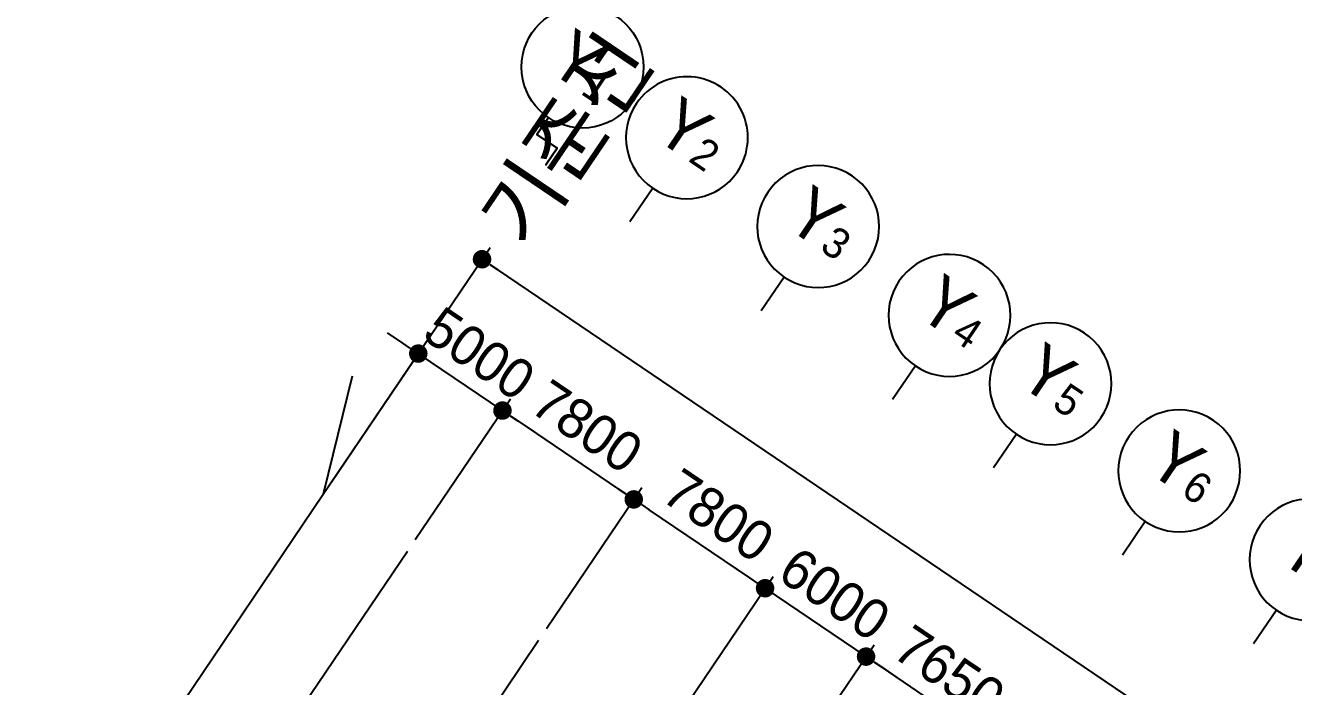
# Model space of a CAD drawing. Header units: millimetres. Extents: x -21000 to 567700, y 435000 to 850800.
# Drawn here: x 85541 to 147949, y 770476 to 802994 of the extents above; entities that cross this region are included whole.
import ezdxf
from ezdxf.xclip import XClip

# ---------------------------------------------------------------- set-up
doc = ezdxf.new("R2010")
doc.units = ezdxf.units.MM
doc.header["$LTSCALE"] = 700
doc.header["$XCLIPFRAME"] = 2
doc.linetypes.add('AB_Pbase$0$주차장기둥$0$CEN', pattern=[62, 60, -1, 0, -1])
doc.layers.get('0').update_dxf_attribs({"color": 2})
doc.layers.get('Defpoints').update_dxf_attribs({"color": 171})
for name, color, linetype in [('AB_Pbase$0$주차장기둥$0$CEN_P', 244, 'AB_Pbase$0$주차장기둥$0$CEN'), ('p_구조전체평면도중심선$0$AXIS', 7, 'Continuous'), ('p_구조전체평면도중심선$0$DIM', 7, 'Continuous'), ('p_구조전체평면도중심선$0$SDIM', 4, 'Continuous')]:
    doc.layers.add(name, color=color, linetype=linetype)
doc.layers.add('AB_Pbase$0$주차장기둥$0$DEFPOINT', color=247, linetype='Continuous', plot=False)
doc.styles.add('AB_Pbase$0$주차장기둥$0$돋움', font='')
doc.styles.add('p_구조전체평면도중심선$0$도면기준$0$울릉도L', font='')
doc.styles.add('p_구조전체평면도중심선$0$돋움', font='')
doc.styles.add('p_구조전체평면도중심선$0$돋음', font='')
doc.styles.get('AB_Pbase$0$주차장기둥$0$돋움').set_extended_font_data('Dotum')
doc.styles.get('p_구조전체평면도중심선$0$도면기준$0$울릉도L').set_extended_font_data('Dotum')
doc.styles.get('p_구조전체평면도중심선$0$돋움').set_extended_font_data('Dotum')
doc.styles.get('p_구조전체평면도중심선$0$돋음').set_extended_font_data('Dotum')
doc.dimstyles.new('p_구조전체평면도중심선$0$ADIM', dxfattribs={"dimscale": 700, "dimtxt": 3, "dimasz": 1.5, "dimexe": 1, "dimexo": 1, "dimgap": 1, "dimtad": 1, "dimdec": 0, "dimdsep": 46, "dimtxsty": 'p_구조전체평면도중심선$0$돋움', "dimblk1": 'p_구조전체평면도중심선$0$DOT', "dimblk2": 'p_구조전체평면도중심선$0$DOT', "dimsah": 1, "dimcen": 1, "dimdle": 1.5, "dimclrd": 7, "dimclre": 7, "dimclrt": 3, "dimadec": 0, "dimazin": 0, "dimtfac": 1, "dimtdec": 0, "dimtix": 1, "dimtmove": 2, "dimatfit": 3, "dimldrblk": 'p_구조전체평면도중심선$0$_Dot', "dimfxl": 1, "dimtvp": 1, "dimtolj": 1, "dimtzin": 0, "dimarcsym": 0})

# ---------------------------------------------------------------- blocks, each defined once
blk = doc.blocks.new('AB_Pbase$0$주차장기둥$0$cen 1bl 지하')
at = {"layer": 'AB_Pbase$0$주차장기둥$0$CEN_P', "color": 5}
for p, q in [((10740, -9209), (21290, 109668)), ((15721, -9651), (26270, 109226)), ((23490, -10340), (34040, 108536))]:
    blk.add_line(p, q, dxfattribs=at)
at = {"layer": 'AB_Pbase$0$주차장기둥$0$DEFPOINT'}
blk.add_lwpolyline([(19722, 115448), (21290, 109668), (22580, 124209)], dxfattribs=at)
at = {"layer": 'AB_Pbase$0$주차장기둥$0$DEFPOINT', "style": 'AB_Pbase$0$주차장기둥$0$돋움'}
blk.add_text('기준선', height=3000, rotation=84.92863, dxfattribs=at).set_placement((24266, 124972))
blk = doc.blocks.new('AB_Pbase$0$주차장기둥')
at = {"rotation": 1.99999810188403}
blk.add_blockref('AB_Pbase$0$주차장기둥$0$cen 1bl 지하', (-253926, 27514), dxfattribs=at)
blk = doc.blocks.new('AB_Pbase')
at = {"rotation": 329.0000000345588}
blk.add_blockref('AB_Pbase$0$주차장기둥', (231893, 539971), dxfattribs=at)
blk = doc.blocks.new('p_구조전체평면도중심선$0$DOT')
at = {"layer": 'p_구조전체평면도중심선$0$SDIM', "color": 0, "linetype": 'ByBlock'}
blk.add_line((-0.5, 0), (-1, 0), dxfattribs=at)
at = {"layer": 'p_구조전체평면도중심선$0$SDIM', "color": 0, "linetype": 'ByBlock', "const_width": 0.5}
blk.add_lwpolyline([(-0.25, 0, 1), (0.25, 0, 1)], format="xyb", close=True, dxfattribs=at)
blk = doc.blocks.new('*D112')
at = {"layer": 'Defpoints', "color": 0, "transparency": 16777216}
for p in [(87072, 85346), (75930, 82795), (82391, 78425)]:
    blk.add_point(p, dxfattribs=at)
at = {"layer": 'p_구조전체평면도중심선$0$DIM', "color": 7, "lineweight": -2, "transparency": 16777216}
for p, q in [((76322, 83375), (81003, 90295)), ((81365, 89205), (86318, 85855)), ((82784, 79005), (87464, 85925))]:
    blk.add_line(p, q, dxfattribs=at)
at = {"layer": 'p_구조전체평면도중심선$0$DIM', "color": 7, "lineweight": -2, "transparency": 16777216, "xscale": 910, "yscale": 910, "zscale": 910}
for p, rotation in [((80611, 89715), 145.9286298534432), ((87072, 85346), 325.9286298534432)]:
    blk.add_blockref('p_구조전체평면도중심선$0$DOT', p, dxfattribs=dict(at, rotation=rotation))
at = {"layer": 'p_구조전체평면도중심선$0$DIM', "color": 3, "transparency": 16777216, "insert": (84783, 88923), "char_height": 1960, "attachment_point": 5, "rotation": 325.92863, "style": 'p_구조전체평면도중심선$0$도면기준$0$울릉도L'}
blk.add_mtext('\\A1;7800', dxfattribs=at)
blk = doc.blocks.new('p_구조전체평면도중심선$0$_Dot')
at = {"color": 0, "linetype": 'ByBlock', "lineweight": -2}
blk.add_line((-0.5, 0), (-1, 0), dxfattribs=at)
at = {"color": 0, "linetype": 'ByBlock', "const_width": 0.5}
blk.add_lwpolyline([(-0.25, 0, 1), (0.25, 0, 1)], format="xyb", close=True, dxfattribs=at)
blk = doc.blocks.new('*D113')
at = {"layer": 'Defpoints', "color": 0, "transparency": 16777216}
for p in [(76469, 92516), (71789, 85596), (75930, 82795)]:
    blk.add_point(p, dxfattribs=at)
at = {"layer": 'p_구조전체평면도중심선$0$DIM', "color": 7, "lineweight": -2, "transparency": 16777216}
for p, q in [((72181, 86176), (76861, 93096)), ((75715, 93026), (74962, 93536)), ((80611, 89715), (76469, 92516)), ((76322, 83375), (81003, 90295)), ((81365, 89205), (82118, 88696))]:
    blk.add_line(p, q, dxfattribs=at)
at = {"layer": 'p_구조전체평면도중심선$0$DIM', "color": 7, "lineweight": -2, "transparency": 16777216, "xscale": 910, "yscale": 910, "zscale": 910}
for p, rotation in [((76469, 92516), 325.9286298530256), ((80611, 89715), 145.9286298530256)]:
    blk.add_blockref('p_구조전체평면도중심선$0$DOT', p, dxfattribs=dict(at, rotation=rotation))
at = {"layer": 'p_구조전체평면도중심선$0$DIM', "color": 3, "transparency": 16777216, "insert": (79482, 92509), "char_height": 1960, "attachment_point": 5, "rotation": 325.92863, "style": 'p_구조전체평면도중심선$0$도면기준$0$울릉도L'}
blk.add_mtext('\\A1;5000', dxfattribs=at)
blk = doc.blocks.new('*D114')
at = {"layer": 'Defpoints', "color": 0, "transparency": 16777216}
for p in [(87072, 85346), (82391, 78425), (88852, 74055)]:
    blk.add_point(p, dxfattribs=at)
at = {"layer": 'p_구조전체평면도중심선$0$DIM', "color": 7, "lineweight": -2, "transparency": 16777216}
for p, q in [((82784, 79005), (87464, 85925)), ((92779, 81486), (87826, 84836)), ((89245, 74635), (93925, 81556))]:
    blk.add_line(p, q, dxfattribs=at)
at = {"layer": 'p_구조전체평면도중심선$0$DIM', "color": 7, "lineweight": -2, "transparency": 16777216, "xscale": 910, "yscale": 910, "zscale": 910}
for p, rotation in [((87072, 85346), 145.9286298533204), ((93533, 80976), 325.9286298533204)]:
    blk.add_blockref('p_구조전체평면도중심선$0$DOT', p, dxfattribs=dict(at, rotation=rotation))
at = {"layer": 'p_구조전체평면도중심선$0$DIM', "color": 3, "transparency": 16777216, "insert": (91244, 84553), "char_height": 1960, "attachment_point": 5, "rotation": 325.92863, "style": 'p_구조전체평면도중심선$0$도면기준$0$울릉도L'}
blk.add_mtext('\\A1;7800', dxfattribs=at)
blk = doc.blocks.new('*D115')
at = {"layer": 'Defpoints', "color": 0, "transparency": 16777216}
for p in [(93533, 80976), (88852, 74055), (93822, 70694)]:
    blk.add_point(p, dxfattribs=at)
at = {"layer": 'p_구조전체평면도중심선$0$DIM', "color": 7, "lineweight": -2, "transparency": 16777216}
for p, q in [((92779, 81486), (92025, 81995)), ((89245, 74635), (93925, 81556)), ((98503, 77614), (93533, 80976)), ((94215, 71274), (98895, 78194)), ((99257, 77105), (100011, 76595))]:
    blk.add_line(p, q, dxfattribs=at)
at = {"layer": 'p_구조전체평면도중심선$0$DIM', "color": 7, "lineweight": -2, "transparency": 16777216, "xscale": 910, "yscale": 910, "zscale": 910}
for p, rotation in [((93533, 80976), 325.928629853474), ((98503, 77614), 145.928629853474)]:
    blk.add_blockref('p_구조전체평면도중심선$0$DOT', p, dxfattribs=dict(at, rotation=rotation))
at = {"layer": 'p_구조전체평면도중심선$0$DIM', "color": 3, "transparency": 16777216, "insert": (96960, 80688), "char_height": 1960, "attachment_point": 5, "rotation": 325.92863, "style": 'p_구조전체평면도중심선$0$도면기준$0$울릉도L'}
blk.add_mtext('\\A1;6000', dxfattribs=at)
blk = doc.blocks.new('*D80')
at = {"layer": 'Defpoints', "color": 0, "transparency": 16777216}
for p in [(98503, 77614), (93822, 70694), (100159, 66408)]:
    blk.add_point(p, dxfattribs=at)
at = {"layer": 'p_구조전체평면도중심선$0$DIM', "color": 7, "lineweight": -2, "transparency": 16777216}
for p, q in [((94215, 71274), (98895, 78194)), ((104086, 73838), (99257, 77105)), ((100551, 66988), (105232, 73909))]:
    blk.add_line(p, q, dxfattribs=at)
at = {"layer": 'p_구조전체평면도중심선$0$DIM', "color": 7, "lineweight": -2, "transparency": 16777216, "xscale": 910, "yscale": 910, "zscale": 910}
for p, rotation in [((98503, 77614), 145.9286298533271), ((104840, 73329), 325.9286298533272)]:
    blk.add_blockref('p_구조전체평면도중심선$0$DOT', p, dxfattribs=dict(at, rotation=rotation))
at = {"layer": 'p_구조전체평면도중심선$0$DIM', "color": 3, "transparency": 16777216, "insert": (102613, 76864), "char_height": 1960, "attachment_point": 5, "rotation": 325.92863, "style": 'p_구조전체평면도중심선$0$도면기준$0$울릉도L'}
blk.add_mtext('\\A1;7650', dxfattribs=at)
blk = doc.blocks.new('*D141')
at = {"layer": 'Defpoints', "color": 0, "transparency": 16777216}
for p in [(79606, 97155), (71789, 85596), (169119, 19769)]:
    blk.add_point(p, dxfattribs=at)
at = {"layer": 'p_구조전체평면도중심선$0$DIM', "color": 7, "lineweight": -2, "transparency": 16777216}
for p, q in [((72181, 86176), (79999, 97735)), ((176183, 31838), (80360, 96645)), ((169511, 20349), (177329, 31908))]:
    blk.add_line(p, q, dxfattribs=at)
at = {"layer": 'p_구조전체평면도중심선$0$DIM', "color": 7, "lineweight": -2, "transparency": 16777216, "xscale": 910, "yscale": 910, "zscale": 910}
for p, rotation in [((79606, 97155), 145.9286298529697), ((176936, 31329), 325.9286298529698)]:
    blk.add_blockref('p_구조전체평면도중심선$0$DOT', p, dxfattribs=dict(at, rotation=rotation))
at = {"layer": 'p_구조전체평면도중심선$0$DIM', "color": 3, "transparency": 16777216, "insert": (129213, 65635), "char_height": 1960, "attachment_point": 5, "rotation": 325.92863, "style": 'p_구조전체평면도중심선$0$도면기준$0$울릉도L'}
blk.add_mtext('\\A1;117500', dxfattribs=at)
blk = doc.blocks.new('p_구조전체평면도중심선$0$BOMBOM_S')
at = {"layer": 'p_구조전체평면도중심선$0$AXIS', "color": 7}
blk.add_line((0, 0.4), (0, 0), dxfattribs=at)
blk.add_lwpolyline([(-0.6, 1, 1), (0.6, 1, 1), (-0.6, 1, 1)], format="xyb", dxfattribs=at)
at = {"layer": 'p_구조전체평면도중심선$0$AXIS', "color": 1, "style": 'p_구조전체평면도중심선$0$돋음'}
for tag, p, height in [('X', (-0.295, 0.816), 0.4), ('N', (0.129, 0.816), 0.25)]:
    blk.add_attdef(tag, p, '', height=height, dxfattribs=at)
blk = doc.blocks.new('p_구조전체평면도중심선')
at = {"layer": 'p_구조전체평면도중심선$0$AXIS', "color": 7}
blk.add_lwpolyline([(82309.8, 103294.4), (82870.1, 104122.8), (82309.8, 103294.4), (83303.8, 102622.1), (82743.6, 101793.8), (82743.6, 101793.8), (83303.8, 102622.1)], close=True, dxfattribs=at)
at = {"layer": 'p_구조전체평면도중심선$0$AXIS'}
blk.add_circle((84550.7, 106607.8), 3000, dxfattribs=at)
ref = blk.add_blockref('p_구조전체평면도중심선$0$BOMBOM_S', (86885.3, 98992.7), dxfattribs=dict(at, xscale=5000, yscale=5000, zscale=5000, rotation=325.9286298531548))
ref.add_attrib('X', 'Y', (87950.3, 103197.2), dxfattribs={"color": 1, "height": 2500, "rotation": 325.92863, "style": 'p_구조전체평면도중심선$0$돋음'})
ref.add_attrib('N', '2', (89703, 102011.9), dxfattribs={"color": 1, "height": 1500, "rotation": 325.92863, "style": 'p_구조전체평면도중심선$0$돋음'})
ref = blk.add_blockref('p_구조전체평면도중심선$0$BOMBOM_S', (93346.4, 94622.9), dxfattribs=dict(at, xscale=5000, yscale=5000, zscale=5000, rotation=325.9286298531548))
ref.add_attrib('X', 'Y', (94411.4, 98827.5), dxfattribs={"color": 1, "height": 2500, "rotation": 325.92863, "style": 'p_구조전체평면도중심선$0$돋음'})
ref.add_attrib('N', '3', (96164, 97642.1), dxfattribs={"color": 1, "height": 1500, "rotation": 325.92863, "style": 'p_구조전체평면도중심선$0$돋음'})
ref = blk.add_blockref('p_구조전체평면도중심선$0$BOMBOM_S', (99807.4, 90253.2), dxfattribs=dict(at, xscale=5000, yscale=5000, zscale=5000, rotation=325.9286298531548))
ref.add_attrib('X', 'Y', (100872.5, 94457.7), dxfattribs={"color": 1, "height": 2500, "rotation": 325.92863, "style": 'p_구조전체평면도중심선$0$돋음'})
ref.add_attrib('N', '4', (102625.1, 93272.3), dxfattribs={"color": 1, "height": 1500, "rotation": 325.92863, "style": 'p_구조전체평면도중심선$0$돋음'})
ref = blk.add_blockref('p_구조전체평면도중심선$0$BOMBOM_S', (104777.5, 86891.8), dxfattribs=dict(at, xscale=5000, yscale=5000, zscale=5000, rotation=325.9286298531548))
ref.add_attrib('X', 'Y', (105842.5, 91096.3), dxfattribs={"color": 1, "height": 2500, "rotation": 325.92863, "style": 'p_구조전체평면도중심선$0$돋음'})
ref.add_attrib('N', '5', (107595.1, 89911), dxfattribs={"color": 1, "height": 1500, "rotation": 325.92863, "style": 'p_구조전체평면도중심선$0$돋음'})
ref = blk.add_blockref('p_구조전체평면도중심선$0$BOMBOM_S', (111114.3, 82606.1), dxfattribs=dict(at, xscale=5000, yscale=5000, zscale=5000, rotation=325.9286298531548))
ref.add_attrib('X', 'Y', (112179.3, 86810.6), dxfattribs={"color": 1, "height": 2500, "rotation": 325.92863, "style": 'p_구조전체평면도중심선$0$돋음'})
ref.add_attrib('N', '6', (113931.9, 85625.3), dxfattribs={"color": 1, "height": 1500, "rotation": 325.92863, "style": 'p_구조전체평면도중심선$0$돋음'})
ref = blk.add_blockref('p_구조전체평면도중심선$0$BOMBOM_S', (117575.3, 78236.3), dxfattribs=dict(at, xscale=5000, yscale=5000, zscale=5000, rotation=325.9286298531548))
ref.add_attrib('X', 'Y', (118640.4, 82440.9), dxfattribs={"color": 1, "height": 2500, "rotation": 325.92863, "style": 'p_구조전체평면도중심선$0$돋음'})
ref.add_attrib('N', '7', (120393, 81255.5), dxfattribs={"color": 1, "height": 1500, "rotation": 325.92863, "style": 'p_구조전체평면도중심선$0$돋음'})
at = {"layer": 'p_구조전체평면도중심선$0$AXIS', "color": 1, "style": 'p_구조전체평면도중심선$0$돋음'}
for s, height, p in [('Y', 2500, (82719.4, 106527.2)), ('1', 1500, (84401.7, 105325.1))]:
    blk.add_text(s, height=height, rotation=325.92863, dxfattribs=at).set_placement(p)
at = {"layer": 'p_구조전체평면도중심선$0$DIM'}
for p1, p2, distance, picture, middle in [((169118.6, 19769.4), (71788.6, 85595.9), -13954.7, '*D141', (129213.3, 65634.6)), ((75930.3, 82794.8), (71788.6, 85595.9), -8354.7, '*D113', (79481.9, 92508.5)), ((75930.3, 82794.8), (82391.3, 78425), 8354.7, '*D112', (84783.2, 88923.1)), ((88852.4, 74055.2), (82391.3, 78425), -8354.7, '*D114', (91244.3, 84553.3)), ((93822.4, 70693.9), (88852.4, 74055.2), -8354.7, '*D115', (96959.8, 80687.8)), ((100159.3, 66408.2), (93822.4, 70693.9), -8354.7, '*D80', (102613.3, 76864.3))]:
    dim = blk.add_aligned_dim(p1=p1, p2=p2, distance=distance, dimstyle='p_구조전체평면도중심선$0$ADIM', override={"dimtxt": 2.8, "dimasz": 1.3, "dimtxsty": 'p_구조전체평면도중심선$0$도면기준$0$울릉도L'}, dxfattribs=at)
    dim.commit()
    dim.dimension.update_dxf_attribs({"geometry": picture, "text_midpoint": middle})

msp = doc.modelspace()

# ---------------------------------------------------------------- block references
ref = msp.add_blockref('AB_Pbase', (0, 0))
XClip(ref).set_block_clipping_path([(-0.000000015, 445500.0000000148), (493845.7187941075, 839949.3912975936)])

# ---------------------------------------------------------------- next in the draw order: block references
msp.add_blockref('p_구조전체평면도중심선', (28406, 694337))

doc.saveas('drawing.dxf')
